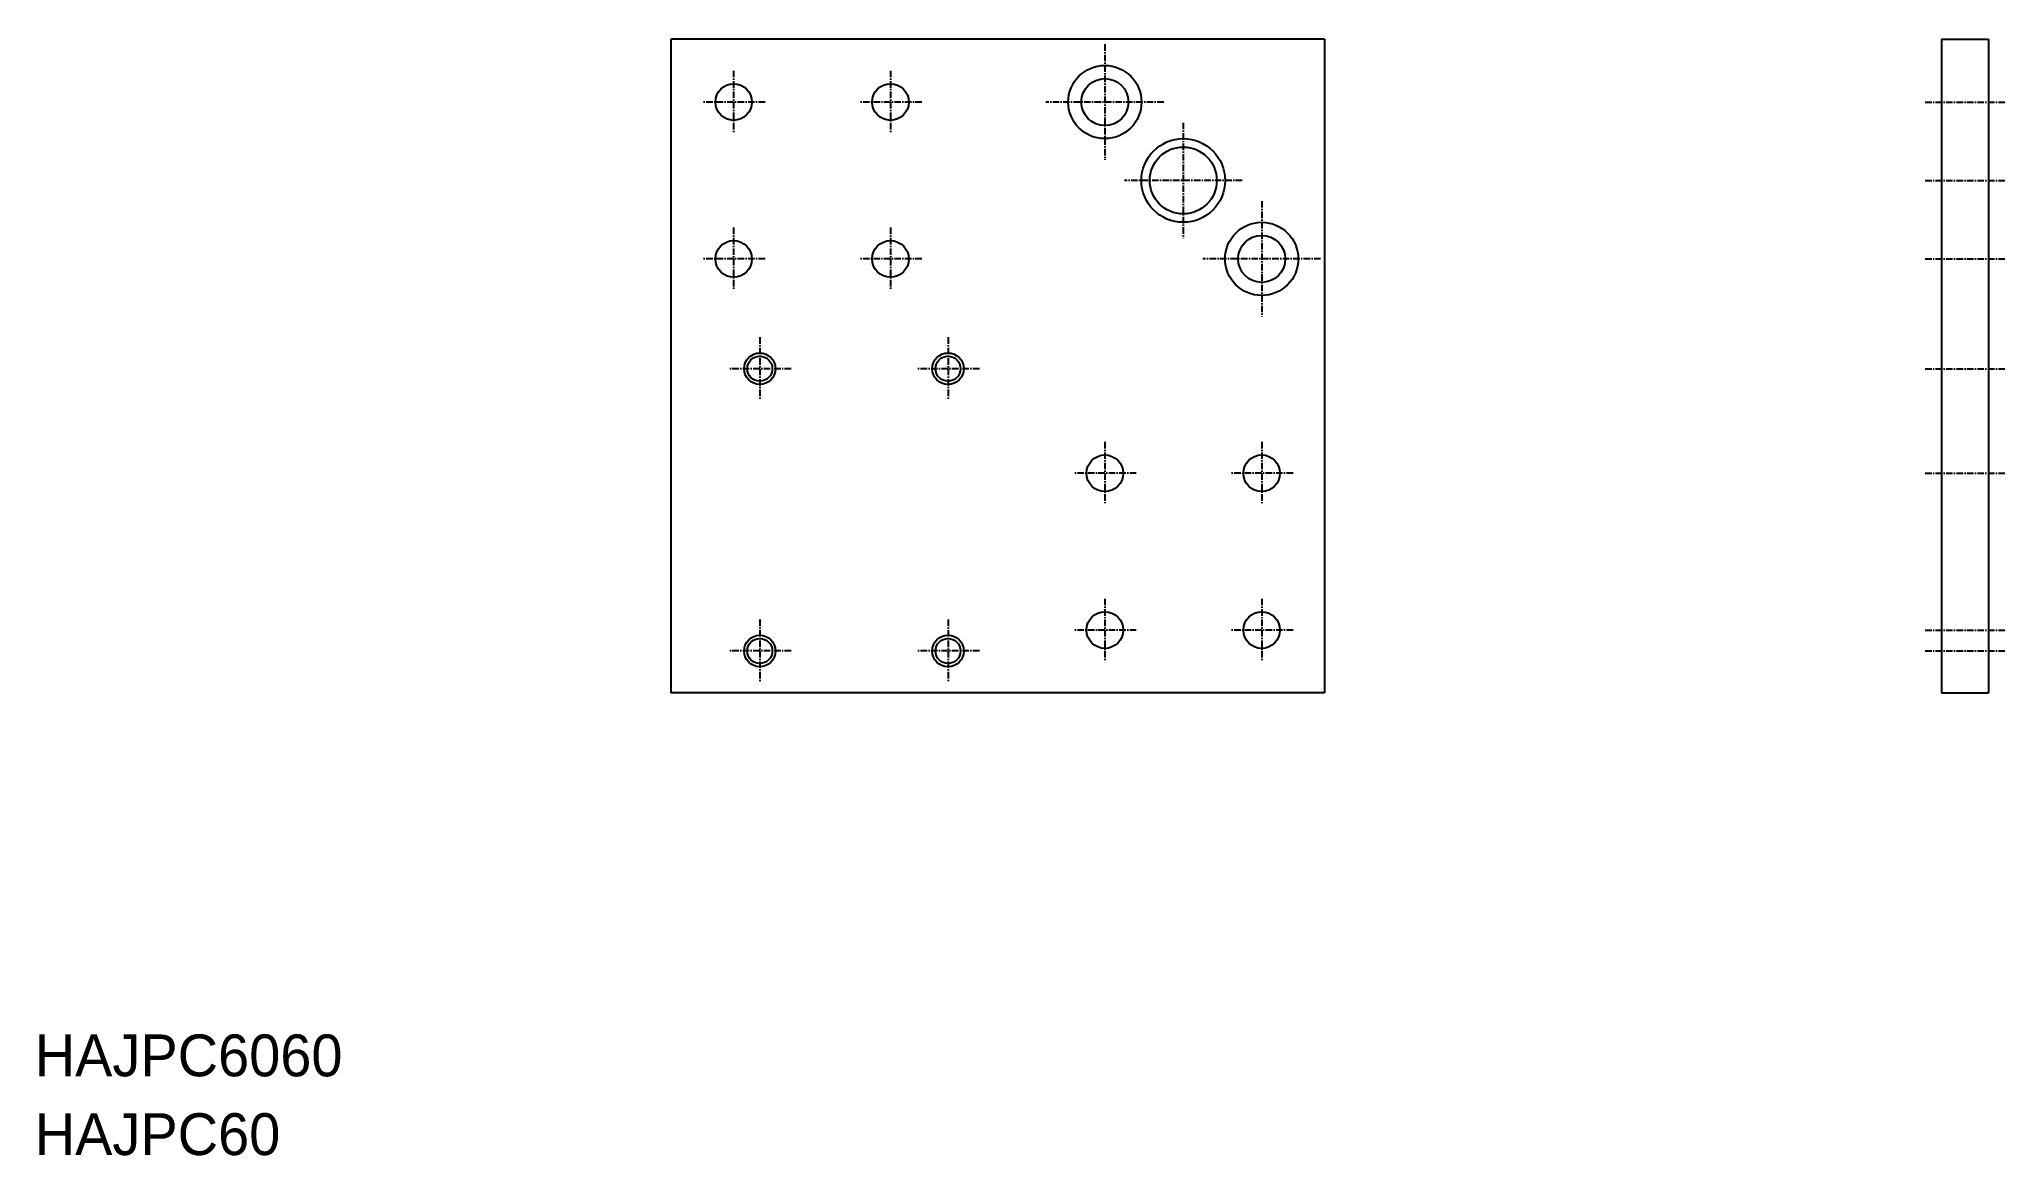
# Model space of a CAD drawing. Extents: x 1 to 377, y 15 to 228.
import ezdxf

# ---------------------------------------------------------------- set-up
doc = ezdxf.new("R2010")
doc.units = 0
doc.linetypes.add('CENTER', pattern=[2, 1.25, -0.25, 0.25, -0.25])
doc.layers.get('0').update_dxf_attribs({"linetype": 'CONTINUOUS'})
doc.layers.add('CENTER', color=1, linetype='CENTER')

msp = doc.modelspace()

# ---------------------------------------------------------------- linework, layer by layer
at = {"color": 7, "linetype": 'CONTINUOUS'}
for p, q in [((246.68, 228.35), (121.68, 228.35)), ((121.68, 228.35), (121.68, 103.35)), ((184.18, 228.35), (184.18, 228.35)), ((215.43, 228.35), (215.43, 228.35)), ((246.68, 228.35), (246.68, 103.35)), ((364.68, 228.35), (364.68, 103.35)), ((364.68, 228.35), (373.68, 228.35)), ((373.68, 228.35), (373.68, 103.35)), ((246.68, 103.35), (121.68, 103.35)), ((364.68, 103.35), (373.68, 103.35))]:
    msp.add_line(p, q, dxfattribs=at)
for centre, radius in [((204.68, 216.35), 7), ((133.68, 216.35), 3.5), ((163.68, 216.35), 3.5), ((204.68, 216.35), 4.5), ((219.68, 201.35), 6.4), ((234.68, 186.35), 7), ((133.68, 186.35), 3.5), ((163.68, 186.35), 3.5), ((234.68, 186.35), 4.5), ((138.68, 165.35), 2.4), ((174.68, 165.35), 2.4), ((204.68, 145.35), 3.5), ((234.68, 145.35), 3.5), ((204.68, 115.35), 3.5), ((234.68, 115.35), 3.5), ((138.68, 111.35), 2.4), ((174.68, 111.35), 2.4)]:
    msp.add_circle(centre, radius, dxfattribs=at)
at = {"color": 3, "linetype": 'CONTINUOUS'}
for centre, radius in [((219.68, 201.35), 8), ((138.68, 165.35), 3), ((174.68, 165.35), 3), ((138.68, 111.35), 3), ((174.68, 111.35), 3)]:
    msp.add_circle(centre, radius, dxfattribs=at)
at = {"layer": 'CENTER', "color": 1, "linetype": 'CENTER'}
for p, q in [((204.68, 227.4), (204.68, 205.31)), ((133.68, 222.35), (133.68, 210.35)), ((163.68, 222.35), (163.68, 210.35)), ((139.68, 216.35), (127.68, 216.35)), ((169.68, 216.35), (157.68, 216.35)), ((215.95, 216.35), (193.42, 216.35)), ((361.58, 216.35), (376.79, 216.35)), ((219.68, 212.4), (219.68, 190.31)), ((230.95, 201.35), (208.42, 201.35)), ((361.58, 201.35), (376.79, 201.35)), ((234.68, 197.4), (234.68, 175.31)), ((133.68, 192.35), (133.68, 180.35)), ((163.68, 192.35), (163.68, 180.35)), ((139.68, 186.35), (127.68, 186.35)), ((169.68, 186.35), (157.68, 186.35)), ((245.95, 186.35), (223.42, 186.35)), ((361.58, 186.35), (376.79, 186.35)), ((138.68, 171.35), (138.68, 159.35)), ((174.68, 171.35), (174.68, 159.35)), ((144.68, 165.35), (132.68, 165.35)), ((180.68, 165.35), (168.68, 165.35)), ((361.58, 165.35), (376.79, 165.35)), ((204.68, 151.35), (204.68, 139.35)), ((234.68, 151.35), (234.68, 139.35)), ((210.68, 145.35), (198.68, 145.35)), ((240.68, 145.35), (228.68, 145.35)), ((361.58, 145.35), (376.79, 145.35)), ((204.68, 121.35), (204.68, 109.35)), ((234.68, 121.35), (234.68, 109.35)), ((138.68, 117.35), (138.68, 105.35)), ((174.68, 117.35), (174.68, 105.35)), ((210.68, 115.35), (198.68, 115.35)), ((240.68, 115.35), (228.68, 115.35)), ((361.58, 115.35), (376.79, 115.35)), ((144.68, 111.35), (132.68, 111.35)), ((180.68, 111.35), (168.68, 111.35)), ((361.58, 111.35), (376.79, 111.35))]:
    msp.add_line(p, q, dxfattribs=at)

# ---------------------------------------------------------------- texts
at = {"color": 7, "linetype": 'CONTINUOUS'}
for s, p in [('HAJPC6060', (0, 30)), ('HAJPC60', (0, 14.93))]:
    msp.add_text(s, height=8, dxfattribs=at).set_placement(p)

doc.saveas('drawing.dxf')
